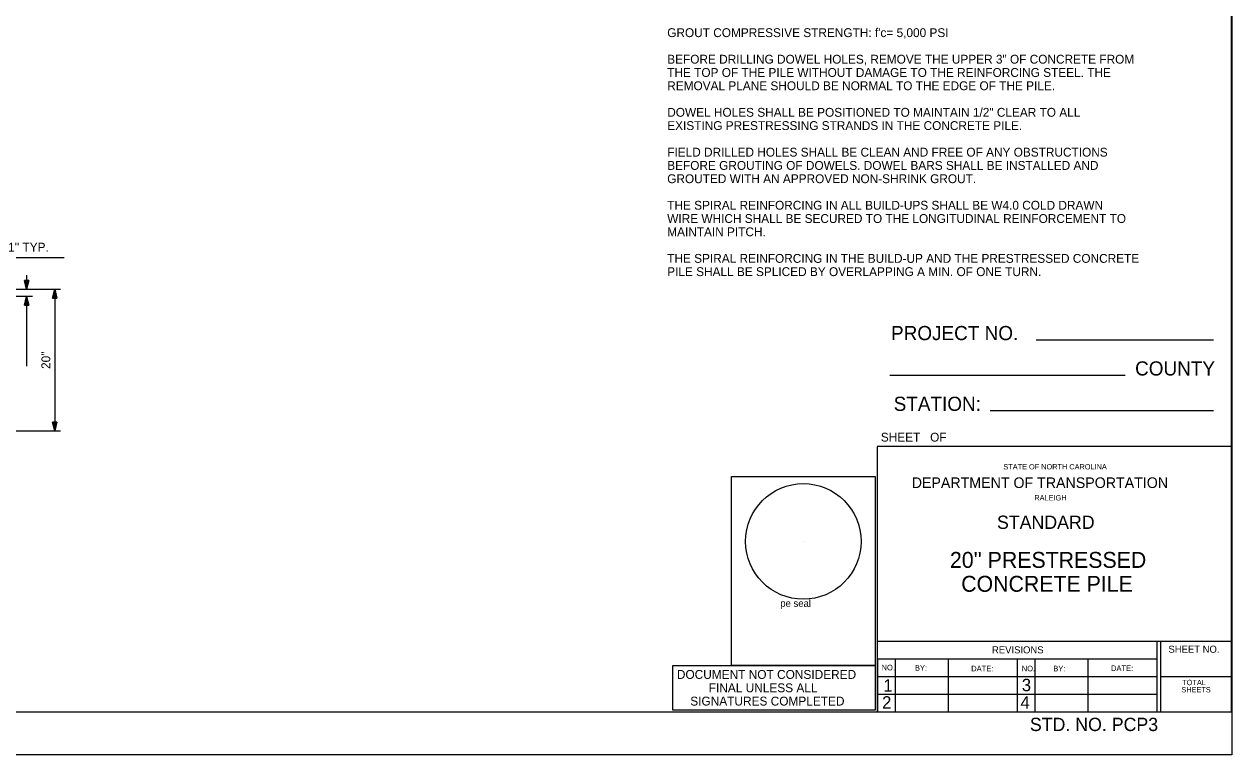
# Model space of a CAD drawing. Extents: x 0 to 22, y 0 to 16.3.
# Drawn here: x 10.67 to 22.04, y 0 to 6.88 of the extents above; entities that cross this region are included whole.
import ezdxf

# ---------------------------------------------------------------- set-up
doc = ezdxf.new("R2010")
doc.units = 0
for name, color, linetype in [('Dimension Lines', 7, 'Continuous'), ('Enter Data Field Text', 7, 'Continuous'), ('Plan Sheet', 7, 'Continuous'), ('Plot Shape', 7, 'Continuous'), ('Sheet Sticker Exception Certification CELL', 7, 'Continuous'), ('Text', 7, 'Continuous'), ('User Information Notes CELL', 7, 'Continuous')]:
    doc.layers.add(name, color=color, linetype=linetype)

msp = doc.modelspace()

# ---------------------------------------------------------------- linework, layer by layer
at = {"layer": 'Dimension Lines'}
for p, q in [((10.388, 4.683), (11.045, 4.683)), ((10.69, 4.516), (10.69, 4.383)), ((10.375, 4.383), (11.008, 4.383)), ((10.955, 4.383), (10.955, 3.05)), ((10.744, 4.316), (10.442, 4.316)), ((10.69, 4.316), (10.69, 3.659)), ((10.375, 3.05), (11.008, 3.05))]:
    msp.add_line(p, q, dxfattribs=at)
for points in [[(10.69, 4.466), (10.694, 4.466), (10.69, 4.383), (10.698, 4.466), (10.703, 4.466), (10.69, 4.383), (10.707, 4.466), (10.711, 4.466), (10.69, 4.383), (10.669, 4.466), (10.673, 4.466), (10.69, 4.383), (10.678, 4.466), (10.682, 4.466), (10.69, 4.383), (10.686, 4.466), (10.711, 4.466), (10.669, 4.466), (10.69, 4.383), (10.711, 4.466)], [(10.955, 4.3), (10.951, 4.3), (10.955, 4.383), (10.947, 4.3), (10.942, 4.3), (10.955, 4.383), (10.938, 4.3), (10.934, 4.3), (10.955, 4.383), (10.976, 4.3), (10.972, 4.3), (10.955, 4.383), (10.967, 4.3), (10.963, 4.3), (10.955, 4.383), (10.959, 4.3), (10.934, 4.3), (10.976, 4.3), (10.955, 4.383), (10.934, 4.3)], [(10.69, 4.233), (10.686, 4.233), (10.69, 4.316), (10.682, 4.233), (10.678, 4.233), (10.69, 4.316), (10.673, 4.233), (10.669, 4.233), (10.69, 4.316), (10.711, 4.233), (10.707, 4.233), (10.69, 4.316), (10.703, 4.233), (10.698, 4.233), (10.69, 4.316), (10.694, 4.233), (10.669, 4.233), (10.711, 4.233), (10.69, 4.316), (10.669, 4.233)], [(10.955, 3.133), (10.959, 3.133), (10.955, 3.05), (10.963, 3.133), (10.967, 3.133), (10.955, 3.05), (10.972, 3.133), (10.976, 3.133), (10.955, 3.05), (10.934, 3.133), (10.938, 3.133), (10.955, 3.05), (10.942, 3.133), (10.947, 3.133), (10.955, 3.05), (10.951, 3.133), (10.976, 3.133), (10.934, 3.133), (10.955, 3.05), (10.976, 3.133)]]:
    msp.add_lwpolyline(points, dxfattribs=at)
at = {"layer": 'Plan Sheet'}
for p, q in [((22.036, 14.404), (22.036, 0.404)), ((21.87, 3.904), (20.198, 3.904)), ((21.036, 3.571), (18.822, 3.571)), ((21.87, 3.238), (19.767, 3.238)), ((22.036, 2.904), (18.703, 2.904)), ((18.703, 2.904), (18.703, 0.404)), ((18.703, 1.071), (22.036, 1.071)), ((21.337, 1.071), (21.337, 0.404)), ((21.37, 1.071), (21.37, 0.404)), ((18.703, 0.904), (21.338, 0.904)), ((18.705, 0.904), (18.705, 0.404)), ((18.87, 0.904), (18.87, 0.404)), ((19.37, 0.902), (19.37, 0.402)), ((20.02, 0.904), (20.02, 0.4)), ((20.187, 0.904), (20.187, 0.404)), ((20.687, 0.904), (20.687, 0.404)), ((18.703, 0.738), (21.343, 0.738)), ((21.37, 0.738), (22.03, 0.738)), ((18.703, 0.571), (21.338, 0.571)), ((0.703, 0.404), (22.036, 0.404)), ((22.042, 0), (22.042, 0))]:
    msp.add_line(p, q, dxfattribs=at)
at = {"layer": 'Plot Shape'}
msp.add_lwpolyline([(0, 14.667), (22.042, 14.667), (22.042, 0), (0, 0)], close=True, dxfattribs=at)
at = {"layer": 'Sheet Sticker Exception Certification CELL'}
msp.add_lwpolyline([(16.776, 0.841), (18.684, 0.841), (18.684, 0.421), (16.776, 0.421)], close=True, dxfattribs=at)
at = {"layer": 'User Information Notes CELL'}
msp.add_line((18.006, 2.009), (18.006, 2.009), dxfattribs=at)
msp.add_lwpolyline([(17.328, 2.62), (18.684, 2.62), (18.684, 0.841), (17.328, 0.841)], close=True, dxfattribs=at)
msp.add_circle((18.006, 2.009), 0.544, dxfattribs=at)

# ---------------------------------------------------------------- texts
at = {"layer": 'Enter Data Field Text'}
msp.add_text('SHEET   OF  ', height=0.08333, dxfattribs=at).set_placement((18.736, 2.949))
at = {"layer": 'Plan Sheet'}
for s, height, p in [('PROJECT NO.', 0.13333, (18.832, 3.904)), ('COUNTY', 0.1333, (21.131, 3.571)), ('STATION:', 0.1333, (18.857, 3.238)), ('STATE OF NORTH CAROLINA', 0.05, (19.89, 2.687)), ('DEPARTMENT OF TRANSPORTATION', 0.1, (19.027, 2.512)), ('RALEIGH', 0.05, (20.182, 2.395)), ('SHEET NO.', 0.0667, (21.445, 0.961)), ('REVISIONS', 0.0667, (19.783, 0.955)), ('NO.', 0.0531, (18.743, 0.795)), ('BY:', 0.0531, (19.057, 0.792)), ('DATE:', 0.0531, (19.587, 0.786)), ('NO.', 0.0531, (20.063, 0.786)), ('BY:', 0.0531, (20.36, 0.786)), ('DATE:', 0.0531, (20.904, 0.789)), ('1', 0.117, (18.76, 0.594)), ('3', 0.117, (20.064, 0.599)), ('TOTAL', 0.05, (21.575, 0.656)), ('SHEETS', 0.05, (21.567, 0.588)), ('2', 0.117, (18.748, 0.435)), ('4', 0.117, (20.051, 0.435))]:
    msp.add_text(s, height=height, dxfattribs=at).set_placement(p)
at = {"layer": 'Sheet Sticker Exception Certification CELL'}
for s, p in [('DOCUMENT NOT CONSIDERED', (16.815, 0.715)), ('FINAL UNLESS ALL', (17.115, 0.589)), ('SIGNATURES COMPLETED', (16.941, 0.464))]:
    msp.add_text(s, height=0.08356, dxfattribs=at).set_placement(p)
at = {"layer": 'Text'}
for s, height, p in [("GROUT COMPRESSIVE STRENGTH: f'c= 5,000 PSI", 0.08333, (16.724, 6.757)), ('BEFORE DRILLING DOWEL HOLES, REMOVE THE UPPER 3" OF CONCRETE FROM ', 0.08333, (16.724, 6.507)), ('THE TOP OF THE PILE WITHOUT DAMAGE TO THE REINFORCING STEEL. THE', 0.08333, (16.724, 6.382)), ('REMOVAL PLANE SHOULD BE NORMAL TO THE EDGE OF THE PILE.', 0.08333, (16.724, 6.257)), ('DOWEL HOLES SHALL BE POSITIONED TO MAINTAIN 1/2" CLEAR TO ALL ', 0.08333, (16.724, 6.007)), ('EXISTING PRESTRESSING STRANDS IN THE CONCRETE PILE.', 0.08333, (16.724, 5.882)), ('FIELD DRILLED HOLES SHALL BE CLEAN AND FREE OF ANY OBSTRUCTIONS ', 0.08333, (16.724, 5.632)), ('BEFORE GROUTING OF DOWELS. DOWEL BARS SHALL BE INSTALLED AND ', 0.08333, (16.724, 5.507)), ('GROUTED WITH AN APPROVED NON-SHRINK GROUT.', 0.08333, (16.724, 5.382)), ('THE SPIRAL REINFORCING IN ALL BUILD-UPS SHALL BE W4.0 COLD DRAWN', 0.08333, (16.724, 5.132)), ('WIRE WHICH SHALL BE SECURED TO THE LONGITUDINAL REINFORCEMENT TO', 0.08333, (16.724, 5.007)), ('MAINTAIN PITCH.', 0.08333, (16.724, 4.882)), ("1'' TYP.", 0.0833, (10.516, 4.738)), ('THE SPIRAL REINFORCING IN THE BUILD-UP AND THE PRESTRESSED CONCRETE ', 0.08333, (16.724, 4.632)), ('PILE SHALL BE SPLICED BY OVERLAPPING A MIN. OF ONE TURN.', 0.08333, (16.724, 4.507)), ('STANDARD', 0.125, (19.83, 2.127)), ("20'' PRESTRESSED", 0.15, (19.387, 1.76)), ('CONCRETE PILE', 0.15, (19.493, 1.535)), ('STD. NO. PCP3', 0.125, (20.14, 0.224))]:
    msp.add_text(s, height=height, dxfattribs=at).set_placement(p)
msp.add_text("20''", height=0.0833, rotation=90, dxfattribs=at).set_placement((10.913, 3.633))
at = {"layer": 'User Information Notes CELL'}
msp.add_text('pe seal', height=0.067, dxfattribs=at).set_placement((17.789, 1.393))

doc.saveas('drawing.dxf')
